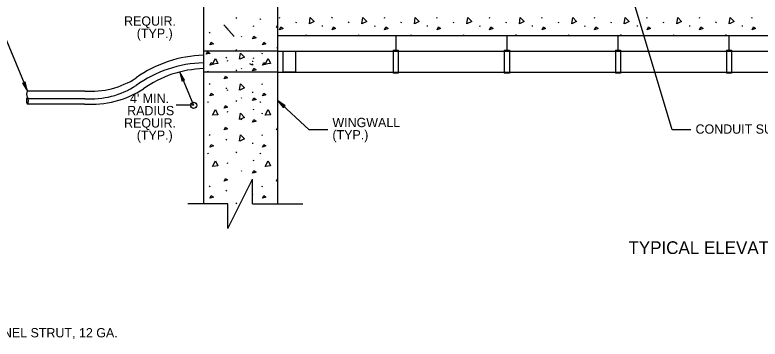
# Model space of a CAD drawing. Extents: x 507044 to 508092, y 495206 to 495866.
# Drawn here: x 507190.7 to 507454.9, y 495579.5 to 495694.5 of the extents above; entities that cross this region are included whole.
import ezdxf

# ---------------------------------------------------------------- set-up
doc = ezdxf.new("R2010")
doc.units = 0
doc.layers.add('1', color=7, linetype='Continuous')

msp = doc.modelspace()

# ---------------------------------------------------------------- linework, layer by layer
at = {"layer": '1'}
for p, q in [((507257.61, 495714.07), (507257.61, 495627.44)), ((507423.76, 495653.68), (507405.37, 495714.9)), ((507283.85, 495710.29), (507283.85, 495627.44)), ((507181.11, 495701.33), (507195.18, 495667.46)), ((507257.61, 495693.16), (507257.64, 495693.13)), ((507257.64, 495693.13), (507257.61, 495693.12)), ((507269.22, 495693.22), (507269.37, 495693.57)), ((507277.57, 495693.22), (507277.73, 495692.99)), ((507277.73, 495693.13), (507277.88, 495692.9)), ((507284.51, 495693.31), (507284.67, 495693.66)), ((507295.14, 495691.32), (507295.45, 495693.54)), ((507295.45, 495693.54), (507296.84, 495692.1)), ((507303.12, 495693.31), (507303.27, 495693.66)), ((507313.75, 495691.32), (507314.06, 495693.54)), ((507314.06, 495693.54), (507315.45, 495692.1)), ((507321.72, 495693.31), (507321.88, 495693.66)), ((507332.35, 495691.32), (507332.66, 495693.54)), ((507332.66, 495693.54), (507334.05, 495692.1)), ((507340.33, 495693.31), (507340.48, 495693.66)), ((507350.96, 495691.32), (507351.27, 495693.54)), ((507351.27, 495693.54), (507352.66, 495692.1)), ((507358.93, 495693.31), (507359.09, 495693.66)), ((507369.56, 495691.32), (507369.87, 495693.54)), ((507369.87, 495693.54), (507371.26, 495692.1)), ((507377.54, 495693.31), (507377.7, 495693.66)), ((507388.17, 495691.32), (507388.48, 495693.54)), ((507388.48, 495693.54), (507389.87, 495692.1)), ((507396.15, 495693.31), (507396.3, 495693.66)), ((507406.77, 495691.32), (507407.08, 495693.54)), ((507407.08, 495693.54), (507408.47, 495692.1)), ((507414.75, 495693.31), (507414.91, 495693.66)), ((507425.38, 495691.32), (507425.69, 495693.54)), ((507425.69, 495693.54), (507427.08, 495692.1)), ((507433.36, 495693.31), (507433.51, 495693.66)), ((507443.98, 495691.32), (507444.29, 495693.54)), ((507444.29, 495693.54), (507445.68, 495692.1)), ((507451.96, 495693.31), (507452.12, 495693.66)), ((507264.86, 495690.96), (507268.41, 495686.81)), ((507265.68, 495689.86), (507265.84, 495690.21)), ((507275.28, 495690.34), (507275.43, 495690.69)), ((507283.52, 495689.97), (507283.86, 495690.67)), ((507283.86, 495690.07), (507283.52, 495689.97)), ((507284.59, 495689.24), (507285.06, 495690.21)), ((507285.06, 495690.21), (507285.83, 495689.62)), ((507290.42, 495691.72), (507290.57, 495692.07)), ((507296.84, 495692.1), (507295.18, 495691.33)), ((507299.65, 495690.75), (507299.69, 495690.4)), ((507303.2, 495689.24), (507303.66, 495690.21)), ((507303.66, 495690.21), (507304.44, 495689.62)), ((507309.02, 495691.72), (507309.18, 495692.07)), ((507315.45, 495692.1), (507313.78, 495691.33)), ((507318.26, 495690.75), (507318.3, 495690.4)), ((507321.8, 495689.24), (507322.27, 495690.21)), ((507322.27, 495690.21), (507323.04, 495689.62)), ((507327.63, 495691.72), (507327.78, 495692.07)), ((507334.05, 495692.1), (507332.39, 495691.33)), ((507336.86, 495690.75), (507336.9, 495690.4)), ((507340.41, 495689.24), (507340.87, 495690.21)), ((507340.87, 495690.21), (507341.65, 495689.62)), ((507346.23, 495691.72), (507346.39, 495692.07)), ((507352.66, 495692.1), (507350.99, 495691.33)), ((507355.47, 495690.75), (507355.51, 495690.4)), ((507359.01, 495689.24), (507359.48, 495690.21)), ((507359.48, 495690.21), (507360.26, 495689.62)), ((507364.84, 495691.72), (507364.99, 495692.07)), ((507371.26, 495692.1), (507369.6, 495691.33)), ((507374.07, 495690.75), (507374.11, 495690.4)), ((507377.62, 495689.24), (507378.08, 495690.21)), ((507378.08, 495690.21), (507378.86, 495689.62)), ((507383.44, 495691.72), (507383.6, 495692.07)), ((507389.87, 495692.1), (507388.21, 495691.33)), ((507392.68, 495690.75), (507392.72, 495690.4)), ((507396.22, 495689.24), (507396.69, 495690.21)), ((507396.69, 495690.21), (507397.47, 495689.62)), ((507402.05, 495691.72), (507402.2, 495692.07)), ((507408.47, 495692.1), (507406.81, 495691.33)), ((507411.28, 495690.75), (507411.32, 495690.4)), ((507414.83, 495689.24), (507415.29, 495690.21)), ((507415.29, 495690.21), (507416.07, 495689.62)), ((507420.65, 495691.72), (507420.81, 495692.07)), ((507427.08, 495692.1), (507425.42, 495691.33)), ((507429.89, 495690.75), (507429.93, 495690.4)), ((507433.43, 495689.24), (507433.9, 495690.21)), ((507433.9, 495690.21), (507434.68, 495689.62)), ((507439.26, 495691.72), (507439.41, 495692.07)), ((507445.68, 495692.1), (507444.02, 495691.33)), ((507448.49, 495690.75), (507448.53, 495690.4)), ((507452.04, 495689.24), (507452.5, 495690.21)), ((507452.5, 495690.21), (507453.28, 495689.62)), ((507259.78, 495687.96), (507259.94, 495688.31)), ((507266.07, 495689.45), (507266.23, 495689.8)), ((507285.83, 495689.62), (507284.59, 495689.24)), ((507293.95, 495687.22), (507294.11, 495687.57)), ((507304.44, 495689.62), (507303.2, 495689.24)), ((507312.56, 495687.22), (507312.71, 495687.57)), ((507323.04, 495689.62), (507321.8, 495689.24)), ((507331.16, 495687.22), (507331.32, 495687.57)), ((507341.65, 495689.62), (507340.41, 495689.24)), ((507349.77, 495687.22), (507349.92, 495687.57)), ((507360.26, 495689.62), (507359.01, 495689.24)), ((507368.37, 495687.22), (507368.53, 495687.57)), ((507378.86, 495689.62), (507377.62, 495689.24)), ((507386.98, 495687.22), (507387.13, 495687.57)), ((507397.47, 495689.62), (507396.22, 495689.24)), ((507405.58, 495687.22), (507405.74, 495687.57)), ((507416.07, 495689.62), (507414.83, 495689.24)), ((507424.19, 495687.22), (507424.34, 495687.57)), ((507434.68, 495689.62), (507433.43, 495689.24)), ((507442.79, 495687.22), (507442.95, 495687.57)), ((507453.28, 495689.62), (507452.04, 495689.24)), ((507259.86, 495683.89), (507260.32, 495684.86)), ((507260.32, 495684.86), (507261.1, 495684.27)), ((507270.93, 495686.96), (507271.08, 495686.73)), ((507275.01, 495685.95), (507275.47, 495686.92)), ((507276.25, 495686.34), (507275.01, 495685.95)), ((507275.47, 495686.92), (507276.25, 495686.34)), ((507278.46, 495683.89), (507278.93, 495684.86)), ((507278.93, 495684.86), (507279.71, 495684.27)), ((507283.85, 495687.22), (507909.27, 495687.22)), ((507325.76, 495687.22), (507325.76, 495681.95)), ((507365.12, 495687.22), (507365.12, 495681.95)), ((507404.49, 495687.22), (507404.49, 495681.95)), ((507443.85, 495687.22), (507443.85, 495681.95)), ((507261.1, 495684.27), (507259.86, 495683.89)), ((507269.22, 495681.87), (507269.37, 495682.22)), ((507273.58, 495682.02), (507273.62, 495681.67)), ((507279.71, 495684.27), (507278.46, 495683.89)), ((507283.85, 495682.84), (507283.52, 495682.74)), ((507283.85, 495681.64), (507257.61, 495681.64)), ((507257.63, 495680.39), (507257.66, 495680.35)), ((507258.52, 495680.51), (507258.99, 495681.48)), ((507259.76, 495680.9), (507258.52, 495680.51)), ((507258.97, 495681.87), (507259.12, 495681.63)), ((507258.99, 495681.48), (507259.76, 495680.9)), ((507259.12, 495681.78), (507259.28, 495681.55)), ((507259.78, 495680.74), (507259.94, 495681.09)), ((507265.68, 495679.14), (507265.84, 495679.49)), ((507270.41, 495678.74), (507270.72, 495680.96)), ((507272.11, 495679.52), (507270.45, 495678.75)), ((507270.72, 495680.96), (507272.11, 495679.52)), ((507277.57, 495681.87), (507277.73, 495681.63)), ((507277.73, 495681.78), (507277.88, 495681.55)), ((507278.39, 495680.74), (507278.54, 495681.09)), ((507283.85, 495681.64), (507910.11, 495681.64)), ((507324.87, 495681.95), (507324.87, 495673.84)), ((507324.87, 495681.95), (507326.64, 495681.95)), ((507326.64, 495681.95), (507326.64, 495673.84)), ((507364.23, 495681.95), (507366.01, 495681.95)), ((507364.23, 495681.95), (507364.23, 495673.84)), ((507364.23, 495681.95), (507366.01, 495681.95)), ((507366.01, 495681.95), (507366.01, 495673.84)), ((507403.6, 495681.95), (507405.37, 495681.95)), ((507403.6, 495681.95), (507403.6, 495673.84)), ((507403.6, 495681.95), (507405.37, 495681.95)), ((507405.37, 495681.95), (507405.37, 495673.84)), ((507431.75, 495681.58), (507439.22, 495681.58)), ((507442.96, 495681.95), (507444.74, 495681.95)), ((507442.96, 495681.95), (507442.96, 495673.84)), ((507442.96, 495681.95), (507444.74, 495681.95)), ((507444.74, 495681.95), (507444.74, 495673.84)), ((507259.86, 495676.66), (507260.32, 495677.63)), ((507261.1, 495677.05), (507259.86, 495676.66)), ((507260.32, 495677.63), (507261.1, 495677.05)), ((507260.83, 495677.05), (507261.88, 495679.03)), ((507262.69, 495677.2), (507260.87, 495677.05)), ((507261.88, 495679.03), (507262.69, 495677.2)), ((507266.07, 495678.09), (507266.23, 495678.44)), ((507275.01, 495676.66), (507274, 495677.19)), ((507274.8, 495677.19), (507274.99, 495677.05)), ((507274.92, 495678.17), (507274.96, 495677.82)), ((507274.99, 495677.05), (507275.01, 495676.66)), ((507275.28, 495678.99), (507275.43, 495679.34)), ((507278.46, 495676.66), (507278.93, 495677.63)), ((507279.71, 495677.05), (507278.46, 495676.66)), ((507278.93, 495677.63), (507279.71, 495677.05)), ((507279.44, 495677.05), (507280.48, 495679.03)), ((507281.3, 495677.2), (507279.47, 495677.05)), ((507280.48, 495679.03), (507281.3, 495677.2)), ((507281.48, 495677.23), (507281.49, 495677.27)), ((507249.16, 495674.16), (507254.09, 495662.42)), ((507257.61, 495675.01), (507257.64, 495674.99)), ((507257.64, 495674.99), (507257.61, 495674.98)), ((507283.85, 495674.23), (507257.61, 495674.23)), ((507258.97, 495674.64), (507259.12, 495674.4)), ((507259.12, 495674.55), (507259.28, 495674.32)), ((507269.22, 495674.64), (507269.37, 495674.99)), ((507270.93, 495675.61), (507271.08, 495675.38)), ((507275.01, 495674.6), (507275.47, 495675.57)), ((507276.25, 495674.99), (507275.01, 495674.6)), ((507275.47, 495675.57), (507276.25, 495674.99)), ((507283.85, 495674.23), (507911.22, 495674.23)), ((507264.92, 495671.82), (507265.38, 495672.79)), ((507266.16, 495672.21), (507264.92, 495671.82)), ((507265.38, 495672.79), (507266.16, 495672.21)), ((507326.64, 495673.84), (507324.87, 495673.84)), ((507366.01, 495673.84), (507364.23, 495673.84)), ((507405.37, 495673.84), (507403.6, 495673.84)), ((507444.74, 495673.84), (507442.96, 495673.84)), ((507259.78, 495669.82), (507259.94, 495670.17)), ((507270.41, 495667.83), (507270.72, 495670.05)), ((507270.72, 495670.05), (507272.11, 495668.61)), ((507278.39, 495669.82), (507278.54, 495670.17)), ((507215.53, 495667.46), (507195.18, 495667.46)), ((507259.86, 495665.74), (507260.32, 495666.71)), ((507260.32, 495666.71), (507261.1, 495666.13)), ((507265.68, 495668.23), (507265.84, 495668.58)), ((507266.07, 495667.63), (507266.23, 495667.98)), ((507272.11, 495668.61), (507270.45, 495667.84)), ((507274.92, 495667.25), (507274.96, 495666.9)), ((507278.46, 495665.74), (507278.93, 495666.71)), ((507278.93, 495666.71), (507279.71, 495666.13)), ((507215.53, 495664.77), (507195.42, 495664.77)), ((507258.97, 495663.72), (507259.12, 495663.49)), ((507259.12, 495663.64), (507259.28, 495663.4)), ((507261.1, 495666.13), (507259.86, 495665.74)), ((507269.22, 495663.72), (507269.37, 495664.07)), ((507270.93, 495665.15), (507271.08, 495664.91)), ((507275.01, 495664.14), (507275.47, 495665.11)), ((507276.25, 495664.52), (507275.01, 495664.14)), ((507275.47, 495665.11), (507276.25, 495664.52)), ((507277.57, 495663.72), (507277.73, 495663.49)), ((507277.73, 495663.64), (507277.88, 495663.4)), ((507279.71, 495666.13), (507278.46, 495665.74)), ((507283.85, 495664.13), (507295.04, 495653.68)), ((507215.39, 495662.85), (507195.18, 495662.85)), ((507254.09, 495662.42), (507247.87, 495662.42)), ((507260.83, 495658.9), (507261.88, 495660.88)), ((507261.88, 495660.88), (507262.69, 495659.06)), ((507264.92, 495661.36), (507265.38, 495662.33)), ((507266.16, 495661.75), (507264.92, 495661.36)), ((507265.38, 495662.33), (507266.16, 495661.75)), ((507275.28, 495660.84), (507275.43, 495661.19)), ((507279.44, 495658.9), (507280.48, 495660.88)), ((507280.48, 495660.88), (507281.3, 495659.06)), ((507262.69, 495659.06), (507260.87, 495658.9)), ((507266.07, 495659.95), (507266.23, 495660.3)), ((507270.41, 495657.36), (507270.72, 495659.58)), ((507270.72, 495659.58), (507272.11, 495658.15)), ((507278.39, 495659.36), (507278.54, 495659.71)), ((507281.3, 495659.06), (507279.47, 495658.9)), ((507257.61, 495656.87), (507257.64, 495656.84)), ((507257.64, 495656.84), (507257.61, 495656.83)), ((507272.11, 495658.15), (507270.45, 495657.38)), ((507270.93, 495657.47), (507271.08, 495657.23)), ((507274.92, 495656.79), (507274.96, 495656.44)), ((507275.01, 495656.46), (507275.47, 495657.43)), ((507276.25, 495656.84), (507275.01, 495656.46)), ((507275.47, 495657.43), (507276.25, 495656.84)), ((507264.92, 495653.68), (507265.38, 495654.65)), ((507266.16, 495654.07), (507264.92, 495653.68)), ((507265.38, 495654.65), (507266.16, 495654.07)), ((507283.52, 495653.68), (507283.87, 495654.41)), ((507283.87, 495653.79), (507283.52, 495653.68)), ((507301.64, 495653.68), (507295.04, 495653.68)), ((507430.36, 495653.68), (507423.76, 495653.68)), ((507259.78, 495651.68), (507259.94, 495652.03)), ((507265.68, 495650.09), (507265.84, 495650.44)), ((507270.41, 495649.68), (507270.72, 495651.9)), ((507272.11, 495650.47), (507270.45, 495649.7)), ((507270.72, 495651.9), (507272.11, 495650.47)), ((507278.39, 495651.68), (507278.54, 495652.03)), ((507259.86, 495647.6), (507260.32, 495648.57)), ((507261.1, 495647.99), (507259.86, 495647.6)), ((507260.32, 495648.57), (507261.1, 495647.99)), ((507274.92, 495649.11), (507274.96, 495648.76)), ((507278.46, 495647.6), (507278.93, 495648.57)), ((507279.71, 495647.99), (507278.46, 495647.6)), ((507278.93, 495648.57), (507279.71, 495647.99)), ((507258.97, 495645.58), (507259.12, 495645.35)), ((507259.12, 495645.49), (507259.28, 495645.26)), ((507269.22, 495645.58), (507269.37, 495645.93)), ((507277.57, 495645.58), (507277.73, 495645.35)), ((507277.73, 495645.49), (507277.88, 495645.26)), ((507260.83, 495640.76), (507261.88, 495642.74)), ((507261.88, 495642.74), (507262.69, 495640.91)), ((507275.28, 495642.7), (507275.43, 495643.05)), ((507279.44, 495640.76), (507280.48, 495642.74)), ((507280.48, 495642.74), (507281.3, 495640.91)), ((507262.69, 495640.91), (507260.87, 495640.76)), ((507266.07, 495641.81), (507266.23, 495642.16)), ((507281.3, 495640.91), (507279.47, 495640.76)), ((507257.61, 495638.73), (507257.64, 495638.7)), ((507257.64, 495638.7), (507257.61, 495638.69)), ((507270.93, 495639.32), (507271.08, 495639.09)), ((507275.01, 495638.31), (507275.47, 495639.28)), ((507276.25, 495638.7), (507275.01, 495638.31)), ((507275.47, 495639.28), (507276.25, 495638.7)), ((507264.92, 495635.54), (507265.38, 495636.51)), ((507266.16, 495635.92), (507264.92, 495635.54)), ((507265.38, 495636.51), (507266.16, 495635.92)), ((507266.2, 495618.69), (507274.95, 495636.18)), ((507274.95, 495627.44), (507274.95, 495636.18)), ((507283.52, 495635.54), (507283.88, 495636.28)), ((507283.88, 495635.65), (507283.52, 495635.54)), ((507259.78, 495633.53), (507259.94, 495633.88)), ((507265.68, 495631.94), (507265.84, 495632.29)), ((507278.39, 495633.53), (507278.54, 495633.88)), ((507259.86, 495629.46), (507260.32, 495630.43)), ((507261.1, 495629.85), (507259.86, 495629.46)), ((507260.32, 495630.43), (507261.1, 495629.85)), ((507274.95, 495630.72), (507274.96, 495630.62)), ((507278.46, 495629.46), (507278.93, 495630.43)), ((507279.71, 495629.85), (507278.46, 495629.46)), ((507278.93, 495630.43), (507279.71, 495629.85)), ((507266.2, 495627.44), (507252.04, 495627.44)), ((507266.2, 495618.69), (507266.2, 495627.44)), ((507269.22, 495627.44), (507269.37, 495627.79)), ((507274.95, 495627.44), (507292.81, 495627.44)), ((507266.2, 495623.95), (507266.23, 495624.01))]:
    msp.add_line(p, q, dxfattribs=at)
for points in [[(507285.89, 495681.64), (507290.16, 495681.64), (507290.16, 495674.23), (507285.89, 495674.23)], [(507249.16, 495674.16), (507250.01, 495670.93), (507250.3, 495671.44), (507250.88, 495671.3)], [(507249.16, 495674.16), (507250.01, 495670.93), (507250.3, 495671.44), (507250.88, 495671.3)], [(507195.18, 495667.46), (507194.35, 495670.69), (507194.05, 495670.19), (507193.47, 495670.33)], [(507195.18, 495667.46), (507194.35, 495670.69), (507194.05, 495670.19), (507193.47, 495670.33)], [(507283.85, 495664.13), (507285.95, 495661.53), (507286.01, 495662.12), (507286.59, 495662.22)]]:
    msp.add_lwpolyline(points, close=True, dxfattribs=at)
msp.add_circle((507254.09, 495662.42), 1.11, dxfattribs=at)
for centre, radius, start, end in [((507258.7, 495637.41), 42.77, 91.4666, 125.7052), ((507258.7, 495634.73), 42.77, 91.4666, 125.7052), ((507258.7, 495637.05), 38.39, 91.6337, 125.7052), ((507217.63, 495697.05), 29.66, 265.9268, 302.8954), ((507217.63, 495694.36), 29.66, 265.9268, 302.8954), ((507196.84, 495666.37), 1.99, 146.6015, 213.3985), ((507217.81, 495696.81), 34.04, 265.9268, 302.8954), ((507197.01, 495664.06), 2.2, 146.6015, 213.3985), ((507193.34, 495664.06), 2.2, 326.6015, 33.3985)]:
    msp.add_arc(centre, radius, start, end, dxfattribs=at)

# ---------------------------------------------------------------- texts
for s, height, p in [('REQUIR.', 3.3, (507229.45, 495690.67)), ('(TYP.)', 3.3, (507233.94, 495686.31)), ("4' MIN. ", 3.3, (507231.54, 495663.25)), ('RADIUS', 3.3, (507230.54, 495658.89)), ('REQUIR.', 3.3, (507229.45, 495654.53)), ('WINGWALL', 3.3, (507303.29, 495654.67)), ("CONDUIT SUPPORT 3' ON CENTER (TYP.)", 3.2999, (507432.01, 495652.34)), ('(TYP.)', 3.3, (507233.94, 495650.18)), ('(TYP.)', 3.3, (507303.29, 495650.31)), ('TYPICAL ELEVATION -  CONDUIT INSTALLATION ON EXISTING BRIDGE / OVERPASS', 4.4998, (507408.24, 495609.67)), ('GALVANIZED C-CHANNEL STRUT, 12 GA.', 3.2999, (507140.14, 495580.08))]:
    msp.add_text(s, height=height, dxfattribs=at).set_placement(p)

doc.saveas('drawing.dxf')
